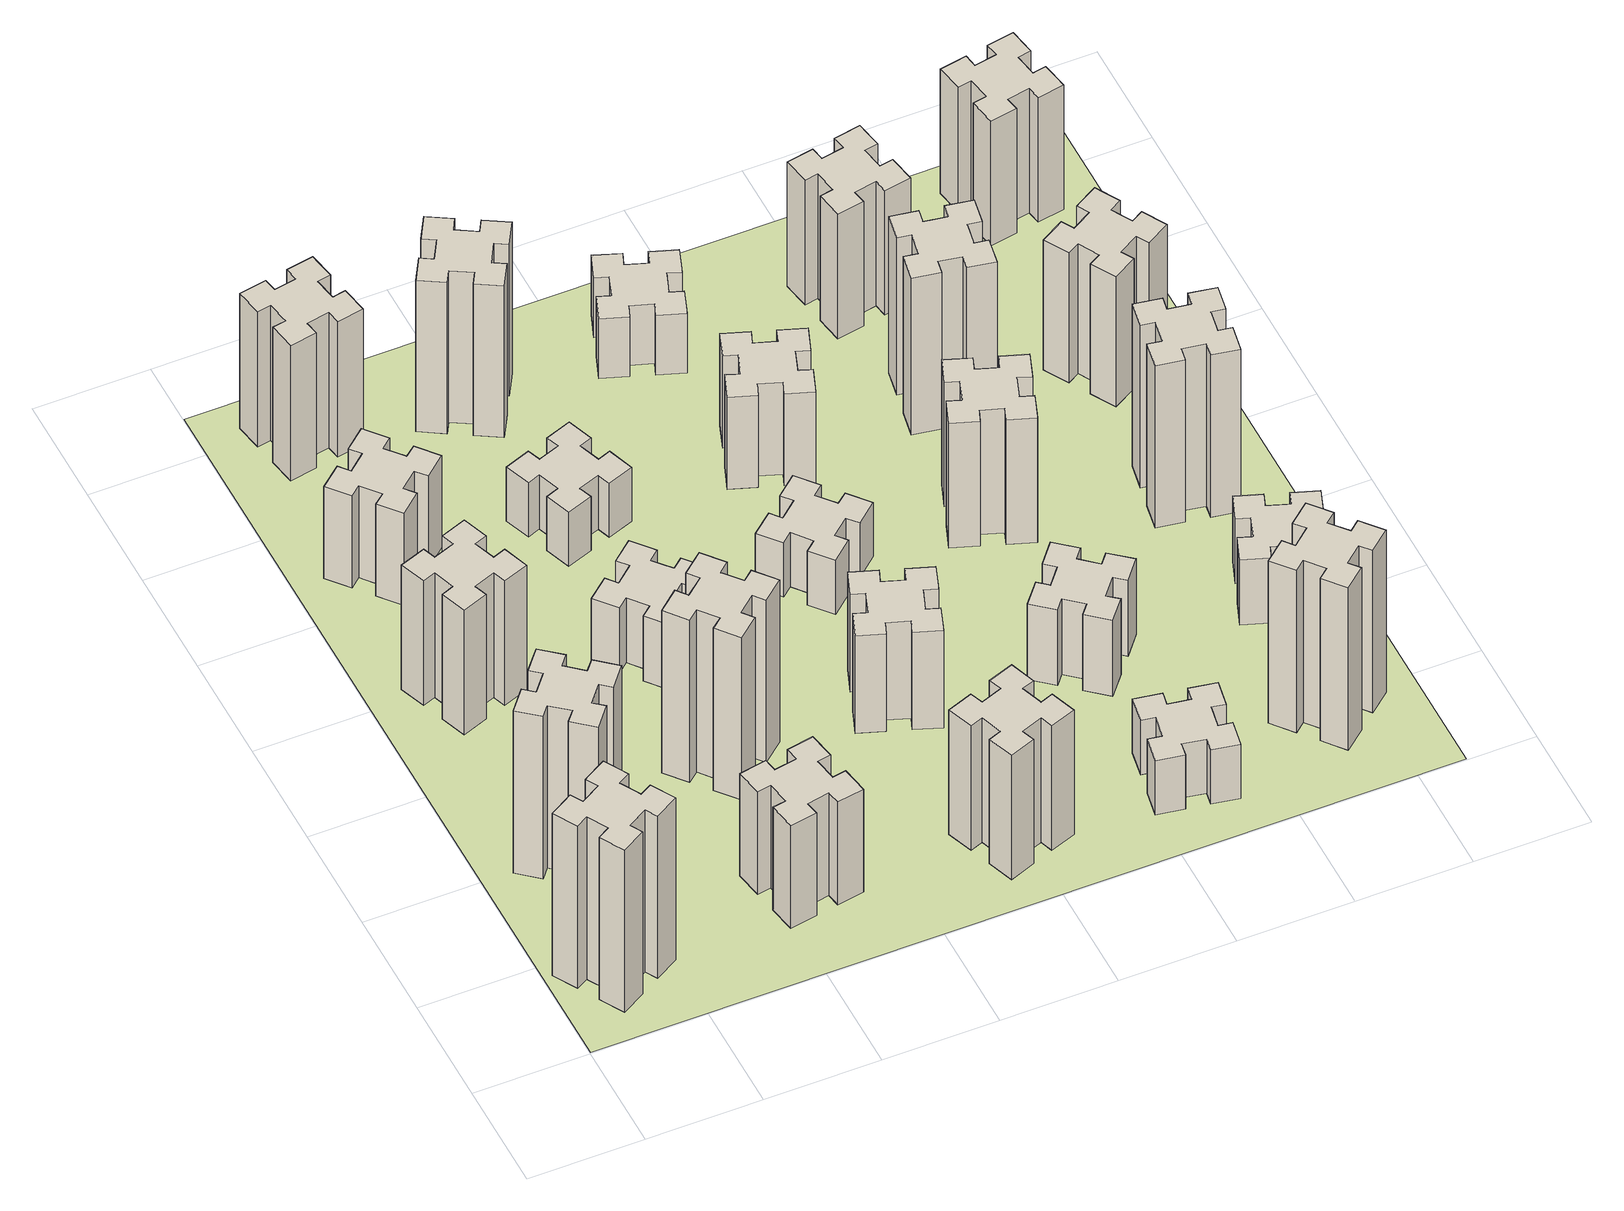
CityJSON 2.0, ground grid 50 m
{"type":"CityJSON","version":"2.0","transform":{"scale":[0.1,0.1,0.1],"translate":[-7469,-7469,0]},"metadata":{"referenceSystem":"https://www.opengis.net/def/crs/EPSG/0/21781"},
"CityObjects":{
"building1":{"type":"Building","attributes":{"class":"1000","function":"1000","usage":"1000","yearOfConstruction":2016,"roofType":"1000","measuredHeight":90,"storeysAboveGround":30,"storeysBelowGround":0},"geometry":[{"type":"Solid","lod":"1","boundaries":[[[[0,1,2,3,4,5,6,7,8,9,10,11,12,13,14,15,16,17,18,19]],[[17,16,20,21]],[[16,15,22,20]],[[15,14,23,22]],[[14,13,24,23]],[[13,12,25,24]],[[12,11,26,25]],[[11,10,27,26]],[[10,9,28,27]],[[9,8,29,28]],[[8,7,30,29]],[[7,6,31,30]],[[6,5,32,31]],[[5,4,33,32]],[[4,3,34,33]],[[3,2,35,34]],[[2,1,36,35]],[[1,0,37,36]],[[0,19,38,37]],[[19,18,39,38]],[[18,17,21,39]],[[24,25,26,27,28,29,30,31,32,33,34,35,36,37,38,39,21,20,22,23]]]]}]},
"building2":{"type":"Building","attributes":{"class":"1000","function":"1000","usage":"1000","yearOfConstruction":2016,"roofType":"1000","measuredHeight":90,"storeysAboveGround":30,"storeysBelowGround":0},"geometry":[{"type":"Solid","lod":"1","boundaries":[[[[40,41,42,43,44,45,46,47,48,49,50,51,52,53,54,55,56,57,58,59]],[[57,56,60,61]],[[56,55,62,60]],[[55,54,63,62]],[[54,53,64,63]],[[53,52,65,64]],[[52,51,66,65]],[[51,50,67,66]],[[50,49,68,67]],[[49,48,69,68]],[[48,47,70,69]],[[47,46,71,70]],[[46,45,72,71]],[[45,44,73,72]],[[44,43,74,73]],[[43,42,75,74]],[[42,41,76,75]],[[41,40,77,76]],[[40,59,78,77]],[[59,58,79,78]],[[58,57,61,79]],[[64,65,66,67,68,69,70,71,72,73,74,75,76,77,78,79,61,60,62,63]]]]}]},
"building3":{"type":"Building","attributes":{"class":"1000","function":"1000","usage":"1000","yearOfConstruction":2016,"roofType":"1000","measuredHeight":69,"storeysAboveGround":30,"storeysBelowGround":0},"geometry":[{"type":"Solid","lod":"1","boundaries":[[[[80,81,82,83,84,85,86,87,88,89,90,91,92,93,94,95,96,97,98,99]],[[97,96,100,101]],[[96,95,102,100]],[[95,94,103,102]],[[94,93,104,103]],[[93,92,105,104]],[[92,91,106,105]],[[91,90,107,106]],[[90,89,108,107]],[[89,88,109,108]],[[88,87,110,109]],[[87,86,111,110]],[[86,85,112,111]],[[85,84,113,112]],[[84,83,114,113]],[[83,82,115,114]],[[82,81,116,115]],[[81,80,117,116]],[[80,99,118,117]],[[99,98,119,118]],[[98,97,101,119]],[[104,105,106,107,108,109,110,111,112,113,114,115,116,117,118,119,101,100,102,103]]]]}]},
"building4":{"type":"Building","attributes":{"class":"1000","function":"1000","usage":"1000","yearOfConstruction":2016,"roofType":"1000","measuredHeight":51,"storeysAboveGround":30,"storeysBelowGround":0},"geometry":[{"type":"Solid","lod":"1","boundaries":[[[[120,121,122,123,124,125,126,127,128,129,130,131,132,133,134,135,136,137,138,139]],[[137,136,140,141]],[[136,135,142,140]],[[135,134,143,142]],[[134,133,144,143]],[[133,132,145,144]],[[132,131,146,145]],[[131,130,147,146]],[[130,129,148,147]],[[129,128,149,148]],[[128,127,150,149]],[[127,126,151,150]],[[126,125,152,151]],[[125,124,153,152]],[[124,123,154,153]],[[123,122,155,154]],[[122,121,156,155]],[[121,120,157,156]],[[120,139,158,157]],[[139,138,159,158]],[[138,137,141,159]],[[144,145,146,147,148,149,150,151,152,153,154,155,156,157,158,159,141,140,142,143]]]]}]},
"building5":{"type":"Building","attributes":{"class":"1000","function":"1000","usage":"1000","yearOfConstruction":2016,"roofType":"1000","measuredHeight":57,"storeysAboveGround":30,"storeysBelowGround":0},"geometry":[{"type":"Solid","lod":"1","boundaries":[[[[160,161,162,163,164,165,166,167,168,169,170,171,172,173,174,175,176,177,178,179]],[[177,176,180,181]],[[176,175,182,180]],[[175,174,183,182]],[[174,173,184,183]],[[173,172,185,184]],[[172,171,186,185]],[[171,170,187,186]],[[170,169,188,187]],[[169,168,189,188]],[[168,167,190,189]],[[167,166,191,190]],[[166,165,192,191]],[[165,164,193,192]],[[164,163,194,193]],[[163,162,195,194]],[[162,161,196,195]],[[161,160,197,196]],[[160,179,198,197]],[[179,178,199,198]],[[178,177,181,199]],[[184,185,186,187,188,189,190,191,192,193,194,195,196,197,198,199,181,180,182,183]]]]}]},
"building6":{"type":"Building","attributes":{"class":"1000","function":"1000","usage":"1000","yearOfConstruction":2016,"roofType":"1000","measuredHeight":75,"storeysAboveGround":30,"storeysBelowGround":0},"geometry":[{"type":"Solid","lod":"1","boundaries":[[[[200,201,202,203,204,205,206,207,208,209,210,211,212,213,214,215,216,217,218,219]],[[217,216,220,221]],[[216,215,222,220]],[[215,214,223,222]],[[214,213,224,223]],[[213,212,225,224]],[[212,211,226,225]],[[211,210,227,226]],[[210,209,228,227]],[[209,208,229,228]],[[208,207,230,229]],[[207,206,231,230]],[[206,205,232,231]],[[205,204,233,232]],[[204,203,234,233]],[[203,202,235,234]],[[202,201,236,235]],[[201,200,237,236]],[[200,219,238,237]],[[219,218,239,238]],[[218,217,221,239]],[[224,225,226,227,228,229,230,231,232,233,234,235,236,237,238,239,221,220,222,223]]]]}]},
"building7":{"type":"Building","attributes":{"class":"1000","function":"1000","usage":"1000","yearOfConstruction":2016,"roofType":"1000","measuredHeight":90,"storeysAboveGround":30,"storeysBelowGround":0},"geometry":[{"type":"Solid","lod":"1","boundaries":[[[[240,241,242,243,244,245,246,247,248,249,250,251,252,253,254,255,256,257,258,259]],[[257,256,260,261]],[[256,255,262,260]],[[255,254,263,262]],[[254,253,264,263]],[[253,252,265,264]],[[252,251,266,265]],[[251,250,267,266]],[[250,249,268,267]],[[249,248,269,268]],[[248,247,270,269]],[[247,246,271,270]],[[246,245,272,271]],[[245,244,273,272]],[[244,243,274,273]],[[243,242,275,274]],[[242,241,276,275]],[[241,240,277,276]],[[240,259,278,277]],[[259,258,279,278]],[[258,257,261,279]],[[264,265,266,267,268,269,270,271,272,273,274,275,276,277,278,279,261,260,262,263]]]]}]},
"building8":{"type":"Building","attributes":{"class":"1000","function":"1000","usage":"1000","yearOfConstruction":2016,"roofType":"1000","measuredHeight":36,"storeysAboveGround":30,"storeysBelowGround":0},"geometry":[{"type":"Solid","lod":"1","boundaries":[[[[280,281,282,283,284,285,286,287,288,289,290,291,292,293,294,295,296,297,298,299]],[[297,296,300,301]],[[296,295,302,300]],[[295,294,303,302]],[[294,293,304,303]],[[293,292,305,304]],[[292,291,306,305]],[[291,290,307,306]],[[290,289,308,307]],[[289,288,309,308]],[[288,287,310,309]],[[287,286,311,310]],[[286,285,312,311]],[[285,284,313,312]],[[284,283,314,313]],[[283,282,315,314]],[[282,281,316,315]],[[281,280,317,316]],[[280,299,318,317]],[[299,298,319,318]],[[298,297,301,319]],[[304,305,306,307,308,309,310,311,312,313,314,315,316,317,318,319,301,300,302,303]]]]}]},
"building9":{"type":"Building","attributes":{"class":"1000","function":"1000","usage":"1000","yearOfConstruction":2016,"roofType":"1000","measuredHeight":30,"storeysAboveGround":30,"storeysBelowGround":0},"geometry":[{"type":"Solid","lod":"1","boundaries":[[[[320,321,322,323,324,325,326,327,328,329,330,331,332,333,334,335,336,337,338,339]],[[337,336,340,341]],[[336,335,342,340]],[[335,334,343,342]],[[334,333,344,343]],[[333,332,345,344]],[[332,331,346,345]],[[331,330,347,346]],[[330,329,348,347]],[[329,328,349,348]],[[328,327,350,349]],[[327,326,351,350]],[[326,325,352,351]],[[325,324,353,352]],[[324,323,354,353]],[[323,322,355,354]],[[322,321,356,355]],[[321,320,357,356]],[[320,339,358,357]],[[339,338,359,358]],[[338,337,341,359]],[[344,345,346,347,348,349,350,351,352,353,354,355,356,357,358,359,341,340,342,343]]]]}]},
"building10":{"type":"Building","attributes":{"class":"1000","function":"1000","usage":"1000","yearOfConstruction":2016,"roofType":"1000","measuredHeight":84,"storeysAboveGround":30,"storeysBelowGround":0},"geometry":[{"type":"Solid","lod":"1","boundaries":[[[[360,361,362,363,364,365,366,367,368,369,370,371,372,373,374,375,376,377,378,379]],[[377,376,380,381]],[[376,375,382,380]],[[375,374,383,382]],[[374,373,384,383]],[[373,372,385,384]],[[372,371,386,385]],[[371,370,387,386]],[[370,369,388,387]],[[369,368,389,388]],[[368,367,390,389]],[[367,366,391,390]],[[366,365,392,391]],[[365,364,393,392]],[[364,363,394,393]],[[363,362,395,394]],[[362,361,396,395]],[[361,360,397,396]],[[360,379,398,397]],[[379,378,399,398]],[[378,377,381,399]],[[384,385,386,387,388,389,390,391,392,393,394,395,396,397,398,399,381,380,382,383]]]]}]},
"building11":{"type":"Building","attributes":{"class":"1000","function":"1000","usage":"1000","yearOfConstruction":2016,"roofType":"1000","measuredHeight":69,"storeysAboveGround":30,"storeysBelowGround":0},"geometry":[{"type":"Solid","lod":"1","boundaries":[[[[400,401,402,403,404,405,406,407,408,409,410,411,412,413,414,415,416,417,418,419]],[[417,416,420,421]],[[416,415,422,420]],[[415,414,423,422]],[[414,413,424,423]],[[413,412,425,424]],[[412,411,426,425]],[[411,410,427,426]],[[410,409,428,427]],[[409,408,429,428]],[[408,407,430,429]],[[407,406,431,430]],[[406,405,432,431]],[[405,404,433,432]],[[404,403,434,433]],[[403,402,435,434]],[[402,401,436,435]],[[401,400,437,436]],[[400,419,438,437]],[[419,418,439,438]],[[418,417,421,439]],[[424,425,426,427,428,429,430,431,432,433,434,435,436,437,438,439,421,420,422,423]]]]}]},
"building12":{"type":"Building","attributes":{"class":"1000","function":"1000","usage":"1000","yearOfConstruction":2016,"roofType":"1000","measuredHeight":54,"storeysAboveGround":30,"storeysBelowGround":0},"geometry":[{"type":"Solid","lod":"1","boundaries":[[[[440,441,442,443,444,445,446,447,448,449,450,451,452,453,454,455,456,457,458,459]],[[457,456,460,461]],[[456,455,462,460]],[[455,454,463,462]],[[454,453,464,463]],[[453,452,465,464]],[[452,451,466,465]],[[451,450,467,466]],[[450,449,468,467]],[[449,448,469,468]],[[448,447,470,469]],[[447,446,471,470]],[[446,445,472,471]],[[445,444,473,472]],[[444,443,474,473]],[[443,442,475,474]],[[442,441,476,475]],[[441,440,477,476]],[[440,459,478,477]],[[459,458,479,478]],[[458,457,461,479]],[[464,465,466,467,468,469,470,471,472,473,474,475,476,477,478,479,461,460,462,463]]]]}]},
"building13":{"type":"Building","attributes":{"class":"1000","function":"1000","usage":"1000","yearOfConstruction":2016,"roofType":"1000","measuredHeight":30,"storeysAboveGround":30,"storeysBelowGround":0},"geometry":[{"type":"Solid","lod":"1","boundaries":[[[[480,481,482,483,484,485,486,487,488,489,490,491,492,493,494,495,496,497,498,499]],[[497,496,500,501]],[[496,495,502,500]],[[495,494,503,502]],[[494,493,504,503]],[[493,492,505,504]],[[492,491,506,505]],[[491,490,507,506]],[[490,489,508,507]],[[489,488,509,508]],[[488,487,510,509]],[[487,486,511,510]],[[486,485,512,511]],[[485,484,513,512]],[[484,483,514,513]],[[483,482,515,514]],[[482,481,516,515]],[[481,480,517,516]],[[480,499,518,517]],[[499,498,519,518]],[[498,497,501,519]],[[504,505,506,507,508,509,510,511,512,513,514,515,516,517,518,519,501,500,502,503]]]]}]},
"building14":{"type":"Building","attributes":{"class":"1000","function":"1000","usage":"1000","yearOfConstruction":2016,"roofType":"1000","measuredHeight":51,"storeysAboveGround":30,"storeysBelowGround":0},"geometry":[{"type":"Solid","lod":"1","boundaries":[[[[520,521,522,523,524,525,526,527,528,529,530,531,532,533,534,535,536,537,538,539]],[[537,536,540,541]],[[536,535,542,540]],[[535,534,543,542]],[[534,533,544,543]],[[533,532,545,544]],[[532,531,546,545]],[[531,530,547,546]],[[530,529,548,547]],[[529,528,549,548]],[[528,527,550,549]],[[527,526,551,550]],[[526,525,552,551]],[[525,524,553,552]],[[524,523,554,553]],[[523,522,555,554]],[[522,521,556,555]],[[521,520,557,556]],[[520,539,558,557]],[[539,538,559,558]],[[538,537,541,559]],[[544,545,546,547,548,549,550,551,552,553,554,555,556,557,558,559,541,540,542,543]]]]}]},
"building15":{"type":"Building","attributes":{"class":"1000","function":"1000","usage":"1000","yearOfConstruction":2016,"roofType":"1000","measuredHeight":33,"storeysAboveGround":30,"storeysBelowGround":0},"geometry":[{"type":"Solid","lod":"1","boundaries":[[[[560,561,562,563,564,565,566,567,568,569,570,571,572,573,574,575,576,577,578,579]],[[577,576,580,581]],[[576,575,582,580]],[[575,574,583,582]],[[574,573,584,583]],[[573,572,585,584]],[[572,571,586,585]],[[571,570,587,586]],[[570,569,588,587]],[[569,568,589,588]],[[568,567,590,589]],[[567,566,591,590]],[[566,565,592,591]],[[565,564,593,592]],[[564,563,594,593]],[[563,562,595,594]],[[562,561,596,595]],[[561,560,597,596]],[[560,579,598,597]],[[579,578,599,598]],[[578,577,581,599]],[[584,585,586,587,588,589,590,591,592,593,594,595,596,597,598,599,581,580,582,583]]]]}]},
"building16":{"type":"Building","attributes":{"class":"1000","function":"1000","usage":"1000","yearOfConstruction":2016,"roofType":"1000","measuredHeight":30,"storeysAboveGround":30,"storeysBelowGround":0},"geometry":[{"type":"Solid","lod":"1","boundaries":[[[[600,601,602,603,604,605,606,607,608,609,610,611,612,613,614,615,616,617,618,619]],[[617,616,620,621]],[[616,615,622,620]],[[615,614,623,622]],[[614,613,624,623]],[[613,612,625,624]],[[612,611,626,625]],[[611,610,627,626]],[[610,609,628,627]],[[609,608,629,628]],[[608,607,630,629]],[[607,606,631,630]],[[606,605,632,631]],[[605,604,633,632]],[[604,603,634,633]],[[603,602,635,634]],[[602,601,636,635]],[[601,600,637,636]],[[600,619,638,637]],[[619,618,639,638]],[[618,617,621,639]],[[624,625,626,627,628,629,630,631,632,633,634,635,636,637,638,639,621,620,622,623]]]]}]},
"building17":{"type":"Building","attributes":{"class":"1000","function":"1000","usage":"1000","yearOfConstruction":2016,"roofType":"1000","measuredHeight":42,"storeysAboveGround":30,"storeysBelowGround":0},"geometry":[{"type":"Solid","lod":"1","boundaries":[[[[640,641,642,643,644,645,646,647,648,649,650,651,652,653,654,655,656,657,658,659]],[[657,656,660,661]],[[656,655,662,660]],[[655,654,663,662]],[[654,653,664,663]],[[653,652,665,664]],[[652,651,666,665]],[[651,650,667,666]],[[650,649,668,667]],[[649,648,669,668]],[[648,647,670,669]],[[647,646,671,670]],[[646,645,672,671]],[[645,644,673,672]],[[644,643,674,673]],[[643,642,675,674]],[[642,641,676,675]],[[641,640,677,676]],[[640,659,678,677]],[[659,658,679,678]],[[658,657,661,679]],[[664,665,666,667,668,669,670,671,672,673,674,675,676,677,678,679,661,660,662,663]]]]}]},
"building18":{"type":"Building","attributes":{"class":"1000","function":"1000","usage":"1000","yearOfConstruction":2016,"roofType":"1000","measuredHeight":69,"storeysAboveGround":30,"storeysBelowGround":0},"geometry":[{"type":"Solid","lod":"1","boundaries":[[[[680,681,682,683,684,685,686,687,688,689,690,691,692,693,694,695,696,697,698,699]],[[697,696,700,701]],[[696,695,702,700]],[[695,694,703,702]],[[694,693,704,703]],[[693,692,705,704]],[[692,691,706,705]],[[691,690,707,706]],[[690,689,708,707]],[[689,688,709,708]],[[688,687,710,709]],[[687,686,711,710]],[[686,685,712,711]],[[685,684,713,712]],[[684,683,714,713]],[[683,682,715,714]],[[682,681,716,715]],[[681,680,717,716]],[[680,699,718,717]],[[699,698,719,718]],[[698,697,701,719]],[[704,705,706,707,708,709,710,711,712,713,714,715,716,717,718,719,701,700,702,703]]]]}]},
"building19":{"type":"Building","attributes":{"class":"1000","function":"1000","usage":"1000","yearOfConstruction":2016,"roofType":"1000","measuredHeight":87,"storeysAboveGround":30,"storeysBelowGround":0},"geometry":[{"type":"Solid","lod":"1","boundaries":[[[[720,721,722,723,724,725,726,727,728,729,730,731,732,733,734,735,736,737,738,739]],[[737,736,740,741]],[[736,735,742,740]],[[735,734,743,742]],[[734,733,744,743]],[[733,732,745,744]],[[732,731,746,745]],[[731,730,747,746]],[[730,729,748,747]],[[729,728,749,748]],[[728,727,750,749]],[[727,726,751,750]],[[726,725,752,751]],[[725,724,753,752]],[[724,723,754,753]],[[723,722,755,754]],[[722,721,756,755]],[[721,720,757,756]],[[720,739,758,757]],[[739,738,759,758]],[[738,737,741,759]],[[744,745,746,747,748,749,750,751,752,753,754,755,756,757,758,759,741,740,742,743]]]]}]},
"building20":{"type":"Building","attributes":{"class":"1000","function":"1000","usage":"1000","yearOfConstruction":2016,"roofType":"1000","measuredHeight":90,"storeysAboveGround":30,"storeysBelowGround":0},"geometry":[{"type":"Solid","lod":"1","boundaries":[[[[760,761,762,763,764,765,766,767,768,769,770,771,772,773,774,775,776,777,778,779]],[[777,776,780,781]],[[776,775,782,780]],[[775,774,783,782]],[[774,773,784,783]],[[773,772,785,784]],[[772,771,786,785]],[[771,770,787,786]],[[770,769,788,787]],[[769,768,789,788]],[[768,767,790,789]],[[767,766,791,790]],[[766,765,792,791]],[[765,764,793,792]],[[764,763,794,793]],[[763,762,795,794]],[[762,761,796,795]],[[761,760,797,796]],[[760,779,798,797]],[[779,778,799,798]],[[778,777,781,799]],[[784,785,786,787,788,789,790,791,792,793,794,795,796,797,798,799,781,780,782,783]]]]}]},
"building21":{"type":"Building","attributes":{"class":"1000","function":"1000","usage":"1000","yearOfConstruction":2016,"roofType":"1000","measuredHeight":69,"storeysAboveGround":30,"storeysBelowGround":0},"geometry":[{"type":"Solid","lod":"1","boundaries":[[[[800,801,802,803,804,805,806,807,808,809,810,811,812,813,814,815,816,817,818,819]],[[817,816,820,821]],[[816,815,822,820]],[[815,814,823,822]],[[814,813,824,823]],[[813,812,825,824]],[[812,811,826,825]],[[811,810,827,826]],[[810,809,828,827]],[[809,808,829,828]],[[808,807,830,829]],[[807,806,831,830]],[[806,805,832,831]],[[805,804,833,832]],[[804,803,834,833]],[[803,802,835,834]],[[802,801,836,835]],[[801,800,837,836]],[[800,819,838,837]],[[819,818,839,838]],[[818,817,821,839]],[[824,825,826,827,828,829,830,831,832,833,834,835,836,837,838,839,821,820,822,823]]]]}]},
"building22":{"type":"Building","attributes":{"class":"1000","function":"1000","usage":"1000","yearOfConstruction":2016,"roofType":"1000","measuredHeight":36,"storeysAboveGround":30,"storeysBelowGround":0},"geometry":[{"type":"Solid","lod":"1","boundaries":[[[[840,841,842,843,844,845,846,847,848,849,850,851,852,853,854,855,856,857,858,859]],[[857,856,860,861]],[[856,855,862,860]],[[855,854,863,862]],[[854,853,864,863]],[[853,852,865,864]],[[852,851,866,865]],[[851,850,867,866]],[[850,849,868,867]],[[849,848,869,868]],[[848,847,870,869]],[[847,846,871,870]],[[846,845,872,871]],[[845,844,873,872]],[[844,843,874,873]],[[843,842,875,874]],[[842,841,876,875]],[[841,840,877,876]],[[840,859,878,877]],[[859,858,879,878]],[[858,857,861,879]],[[864,865,866,867,868,869,870,871,872,873,874,875,876,877,878,879,861,860,862,863]]]]}]},
"building23":{"type":"Building","attributes":{"class":"1000","function":"1000","usage":"1000","yearOfConstruction":2016,"roofType":"1000","measuredHeight":90,"storeysAboveGround":30,"storeysBelowGround":0},"geometry":[{"type":"Solid","lod":"1","boundaries":[[[[880,881,882,883,884,885,886,887,888,889,890,891,892,893,894,895,896,897,898,899]],[[897,896,900,901]],[[896,895,902,900]],[[895,894,903,902]],[[894,893,904,903]],[[893,892,905,904]],[[892,891,906,905]],[[891,890,907,906]],[[890,889,908,907]],[[889,888,909,908]],[[888,887,910,909]],[[887,886,911,910]],[[886,885,912,911]],[[885,884,913,912]],[[884,883,914,913]],[[883,882,915,914]],[[882,881,916,915]],[[881,880,917,916]],[[880,899,918,917]],[[899,898,919,918]],[[898,897,901,919]],[[904,905,906,907,908,909,910,911,912,913,914,915,916,917,918,919,901,900,902,903]]]]}]},
"building24":{"type":"Building","attributes":{"class":"1000","function":"1000","usage":"1000","yearOfConstruction":2016,"roofType":"1000","measuredHeight":72,"storeysAboveGround":30,"storeysBelowGround":0},"geometry":[{"type":"Solid","lod":"1","boundaries":[[[[920,921,922,923,924,925,926,927,928,929,930,931,932,933,934,935,936,937,938,939]],[[937,936,940,941]],[[936,935,942,940]],[[935,934,943,942]],[[934,933,944,943]],[[933,932,945,944]],[[932,931,946,945]],[[931,930,947,946]],[[930,929,948,947]],[[929,928,949,948]],[[928,927,950,949]],[[927,926,951,950]],[[926,925,952,951]],[[925,924,953,952]],[[924,923,954,953]],[[923,922,955,954]],[[922,921,956,955]],[[921,920,957,956]],[[920,939,958,957]],[[939,938,959,958]],[[938,937,941,959]],[[944,945,946,947,948,949,950,951,952,953,954,955,956,957,958,959,941,940,942,943]]]]}]},
"building25":{"type":"Building","attributes":{"class":"1000","function":"1000","usage":"1000","yearOfConstruction":2016,"roofType":"1000","measuredHeight":69,"storeysAboveGround":30,"storeysBelowGround":0},"geometry":[{"type":"Solid","lod":"1","boundaries":[[[[960,961,962,963,964,965,966,967,968,969,970,971,972,973,974,975,976,977,978,979]],[[977,976,980,981]],[[976,975,982,980]],[[975,974,983,982]],[[974,973,984,983]],[[973,972,985,984]],[[972,971,986,985]],[[971,970,987,986]],[[970,969,988,987]],[[969,968,989,988]],[[968,967,990,989]],[[967,966,991,990]],[[966,965,992,991]],[[965,964,993,992]],[[964,963,994,993]],[[963,962,995,994]],[[962,961,996,995]],[[961,960,997,996]],[[960,979,998,997]],[[979,978,999,998]],[[978,977,981,999]],[[984,985,986,987,988,989,990,991,992,993,994,995,996,997,998,999,981,980,982,983]]]]}]},
"landuse1":{"type":"LandUse","attributes":{"name":"plot1","function":"1010"},"geometry":[{"type":"MultiSurface","lod":"1","boundaries":[[[1000,1001,1002,1003]]]}]}
},
"vertices":[
[155,364,0],[205,277,0],[153,247,0],[213,143,0],[317,203,0],[287,255,0],[374,305,0],[404,253,0],[508,313,0],[448,417,0],[396,387,0],[346,474,0],[398,504,0],[338,608,0],[234,548,0],[264,496,0],[177,446,0],[147,498,0],[43,438,0],[103,334,0],[177,446,900],[147,498,900],[264,496,900],[234,548,900],[338,608,900],[398,504,900],[346,474,900],[396,387,900],[448,417,900],[508,313,900],[404,253,900],[374,305,900],[287,255,900],[317,203,900],[213,143,900],[153,247,900],[205,277,900],[155,364,900],[103,334,900],[43,438,900],
[484,1067,0],[408,1132,0],[446,1178,0],[354,1255,0],[277,1163,0],[323,1124,0],[259,1048,0],[213,1086,0],[136,994,0],[228,917,0],[266,963,0],[343,899,0],[304,853,0],[396,776,0],[473,868,0],[427,906,0],[492,983,0],[538,944,0],[615,1036,0],[523,1113,0],[492,983,900],[538,944,900],[427,906,900],[473,868,900],[396,776,900],[304,853,900],[343,899,900],[266,963,900],[228,917,900],[136,994,900],[213,1086,900],[259,1048,900],[323,1124,900],[277,1163,900],[354,1255,900],[446,1178,900],[408,1132,900],[484,1067,900],[523,1113,900],[615,1036,900],
[366,1835,0],[460,1869,0],[480,1813,0],[593,1854,0],[552,1967,0],[496,1946,0],[462,2040,0],[518,2060,0],[477,2173,0],[364,2132,0],[385,2076,0],[291,2042,0],[270,2098,0],[157,2057,0],[199,1944,0],[255,1965,0],[289,1871,0],[233,1850,0],[274,1737,0],[387,1779,0],[289,1871,690],[233,1850,690],[255,1965,690],[199,1944,690],[157,2057,690],[270,2098,690],[291,2042,690],[385,2076,690],[364,2132,690],[477,2173,690],[518,2060,690],[462,2040,690],[496,1946,690],[552,1967,690],[593,1854,690],[480,1813,690],[460,1869,690],[366,1835,690],[387,1779,690],[274,1737,690],
[343,2812,0],[266,2747,0],[228,2793,0],[136,2716,0],[213,2624,0],[259,2663,0],[323,2586,0],[277,2548,0],[354,2456,0],[446,2533,0],[408,2579,0],[484,2643,0],[523,2597,0],[615,2674,0],[538,2766,0],[492,2728,0],[427,2804,0],[473,2843,0],[396,2935,0],[304,2858,0],[427,2804,510],[473,2843,510],[492,2728,510],[538,2766,510],[615,2674,510],[523,2597,510],[484,2643,510],[408,2579,510],[446,2533,510],[354,2456,510],[277,2548,510],[323,2586,510],[259,2663,510],[213,2624,510],[136,2716,510],[228,2793,510],[266,2747,510],[343,2812,510],[304,2858,510],[396,2935,510],
[1085,358,0],[1184,376,0],[1194,317,0],[1312,337,0],[1291,456,0],[1232,445,0],[1215,544,0],[1274,554,0],[1253,672,0],[1135,651,0],[1145,592,0],[1047,575,0],[1037,634,0],[918,613,0],[939,495,0],[998,505,0],[1016,407,0],[957,397,0],[977,278,0],[1096,299,0],[1016,407,570],[957,397,570],[998,505,570],[939,495,570],[918,613,570],[1037,634,570],[1047,575,570],[1145,592,570],[1135,651,570],[1253,672,570],[1274,554,570],[1215,544,570],[1232,445,570],[1291,456,570],[1312,337,570],[1194,317,570],[1184,376,570],[1085,358,570],[1096,299,570],[977,278,570],
[492,3405,0],[475,3504,0],[534,3514,0],[513,3632,0],[395,3611,0],[405,3552,0],[307,3535,0],[297,3594,0],[178,3573,0],[199,3455,0],[258,3465,0],[276,3367,0],[217,3357,0],[237,3238,0],[356,3259,0],[345,3318,0],[444,3336,0],[454,3277,0],[572,3297,0],[551,3416,0],[444,3336,750],[454,3277,750],[345,3318,750],[356,3259,750],[237,3238,750],[217,3357,750],[276,3367,750],[258,3465,750],[199,3455,750],[178,3573,750],[297,3594,750],[307,3535,750],[405,3552,750],[395,3611,750],[513,3632,750],[534,3514,750],[475,3504,750],[492,3405,750],[551,3416,750],[572,3297,750],
[1083,1332,0],[1006,1267,0],[968,1313,0],[876,1236,0],[953,1144,0],[999,1183,0],[1063,1106,0],[1017,1068,0],[1094,976,0],[1186,1053,0],[1148,1099,0],[1224,1163,0],[1263,1117,0],[1355,1194,0],[1278,1286,0],[1232,1248,0],[1167,1324,0],[1213,1363,0],[1136,1455,0],[1044,1378,0],[1167,1324,900],[1213,1363,900],[1232,1248,900],[1278,1286,900],[1355,1194,900],[1263,1117,900],[1224,1163,900],[1148,1099,900],[1186,1053,900],[1094,976,900],[1017,1068,900],[1063,1106,900],[999,1183,900],[953,1144,900],[876,1236,900],[968,1313,900],[1006,1267,900],[1083,1332,900],[1044,1378,900],[1136,1455,900],
[1083,1972,0],[1006,1907,0],[968,1953,0],[876,1876,0],[953,1784,0],[999,1823,0],[1063,1746,0],[1017,1708,0],[1094,1616,0],[1186,1693,0],[1148,1739,0],[1224,1803,0],[1263,1757,0],[1355,1834,0],[1278,1926,0],[1232,1888,0],[1167,1964,0],[1213,2003,0],[1136,2095,0],[1044,2018,0],[1167,1964,360],[1213,2003,360],[1232,1888,360],[1278,1926,360],[1355,1834,360],[1263,1757,360],[1224,1803,360],[1148,1739,360],[1186,1693,360],[1094,1616,360],[1017,1708,360],[1063,1746,360],[999,1823,360],[953,1784,360],[876,1876,360],[968,1953,360],[1006,1907,360],[1083,1972,360],[1044,2018,360],[1136,2095,360],
[1106,2475,0],[1200,2509,0],[1220,2453,0],[1333,2494,0],[1292,2607,0],[1236,2586,0],[1202,2680,0],[1258,2700,0],[1217,2813,0],[1104,2772,0],[1125,2716,0],[1031,2682,0],[1010,2738,0],[897,2697,0],[939,2584,0],[995,2605,0],[1029,2511,0],[973,2490,0],[1014,2377,0],[1127,2419,0],[1029,2511,300],[973,2490,300],[995,2605,300],[939,2584,300],[897,2697,300],[1010,2738,300],[1031,2682,300],[1125,2716,300],[1104,2772,300],[1217,2813,300],[1258,2700,300],[1202,2680,300],[1236,2586,300],[1292,2607,300],[1333,2494,300],[1220,2453,300],[1200,2509,300],[1106,2475,300],[1127,2419,300],[1014,2377,300],
[917,3265,0],[1004,3215,0],[974,3163,0],[1078,3103,0],[1138,3207,0],[1086,3237,0],[1136,3324,0],[1188,3294,0],[1248,3398,0],[1144,3458,0],[1114,3406,0],[1027,3456,0],[1057,3508,0],[953,3568,0],[893,3464,0],[945,3434,0],[895,3347,0],[843,3377,0],[783,3273,0],[887,3213,0],[895,3347,840],[843,3377,840],[945,3434,840],[893,3464,840],[953,3568,840],[1057,3508,840],[1027,3456,840],[1114,3406,840],[1144,3458,840],[1248,3398,840],[1188,3294,840],[1136,3324,840],[1086,3237,840],[1138,3207,840],[1078,3103,840],[974,3163,840],[1004,3215,840],[917,3265,840],[887,3213,840],[783,3273,840],
[1965,496,0],[1871,462,0],[1850,518,0],[1737,477,0],[1779,364,0],[1835,385,0],[1869,291,0],[1813,270,0],[1854,157,0],[1967,199,0],[1946,255,0],[2040,289,0],[2060,233,0],[2173,274,0],[2132,387,0],[2076,366,0],[2042,460,0],[2098,480,0],[2057,593,0],[1944,552,0],[2042,460,690],[2098,480,690],[2076,366,690],[2132,387,690],[2173,274,690],[2060,233,690],[2040,289,690],[1946,255,690],[1967,199,690],[1854,157,690],[1813,270,690],[1869,291,690],[1835,385,690],[1779,364,690],[1737,477,690],[1850,518,690],[1871,462,690],[1965,496,690],[1944,552,690],[2057,593,690],
[1769,1300,0],[1735,1206,0],[1679,1227,0],[1637,1114,0],[1750,1073,0],[1771,1129,0],[1865,1095,0],[1844,1039,0],[1957,997,0],[1998,1110,0],[1942,1131,0],[1976,1225,0],[2032,1204,0],[2073,1317,0],[1960,1358,0],[1940,1302,0],[1846,1336,0],[1867,1392,0],[1754,1433,0],[1713,1320,0],[1846,1336,540],[1867,1392,540],[1940,1302,540],[1960,1358,540],[2073,1317,540],[2032,1204,540],[1976,1225,540],[1942,1131,540],[1998,1110,540],[1957,997,540],[1844,1039,540],[1865,1095,540],[1771,1129,540],[1750,1073,540],[1637,1114,540],[1679,1227,540],[1735,1206,540],[1769,1300,540],[1713,1320,540],[1754,1433,540],
[1972,1988,0],[1907,2064,0],[1953,2103,0],[1876,2195,0],[1784,2118,0],[1823,2072,0],[1746,2007,0],[1708,2053,0],[1616,1976,0],[1693,1884,0],[1739,1923,0],[1803,1846,0],[1757,1808,0],[1834,1716,0],[1926,1793,0],[1888,1839,0],[1964,1903,0],[2003,1857,0],[2095,1934,0],[2018,2026,0],[1964,1903,300],[2003,1857,300],[1888,1839,300],[1926,1793,300],[1834,1716,300],[1757,1808,300],[1803,1846,300],[1739,1923,300],[1693,1884,300],[1616,1976,300],[1708,2053,300],[1746,2007,300],[1823,2072,300],[1784,2118,300],[1876,2195,300],[1953,2103,300],[1907,2064,300],[1972,1988,300],[2018,2026,300],[2095,1934,300],
[2040,2682,0],[1946,2716,0],[1967,2772,0],[1854,2813,0],[1813,2700,0],[1869,2680,0],[1835,2586,0],[1779,2607,0],[1737,2494,0],[1850,2453,0],[1871,2509,0],[1965,2475,0],[1944,2419,0],[2057,2377,0],[2098,2490,0],[2042,2511,0],[2076,2605,0],[2132,2584,0],[2173,2697,0],[2060,2738,0],[2076,2605,510],[2132,2584,510],[2042,2511,510],[2098,2490,510],[2057,2377,510],[1944,2419,510],[1965,2475,510],[1871,2509,510],[1850,2453,510],[1737,2494,510],[1779,2607,510],[1835,2586,510],[1869,2680,510],[1813,2700,510],[1854,2813,510],[1967,2772,510],[1946,2716,510],[2040,2682,510],[2060,2738,510],[2173,2697,510],
[1671,3249,0],[1765,3215,0],[1744,3159,0],[1857,3117,0],[1898,3230,0],[1842,3251,0],[1876,3345,0],[1932,3324,0],[1973,3437,0],[1860,3478,0],[1840,3422,0],[1746,3456,0],[1767,3512,0],[1654,3553,0],[1613,3440,0],[1669,3420,0],[1635,3326,0],[1579,3347,0],[1537,3234,0],[1650,3193,0],[1635,3326,330],[1579,3347,330],[1669,3420,330],[1613,3440,330],[1654,3553,330],[1767,3512,330],[1746,3456,330],[1840,3422,330],[1860,3478,330],[1973,3437,330],[1932,3324,330],[1876,3345,330],[1842,3251,330],[1898,3230,330],[1857,3117,330],[1744,3159,330],[1765,3215,330],[1671,3249,330],[1650,3193,330],[1537,3234,330],
[2596,444,0],[2578,345,0],[2519,356,0],[2498,237,0],[2617,217,0],[2627,276,0],[2725,258,0],[2715,199,0],[2833,178,0],[2854,297,0],[2795,307,0],[2812,405,0],[2871,395,0],[2892,513,0],[2774,534,0],[2764,475,0],[2665,492,0],[2676,551,0],[2557,572,0],[2537,454,0],[2665,492,300],[2676,551,300],[2764,475,300],[2774,534,300],[2892,513,300],[2871,395,300],[2812,405,300],[2795,307,300],[2854,297,300],[2833,178,300],[2715,199,300],[2725,258,300],[2627,276,300],[2617,217,300],[2498,237,300],[2519,356,300],[2578,345,300],[2596,444,300],[2537,454,300],[2557,572,300],
[2647,1006,0],[2712,1083,0],[2758,1044,0],[2835,1136,0],[2743,1213,0],[2704,1167,0],[2628,1232,0],[2666,1278,0],[2574,1355,0],[2497,1263,0],[2543,1224,0],[2479,1148,0],[2433,1186,0],[2356,1094,0],[2448,1017,0],[2486,1063,0],[2563,999,0],[2524,953,0],[2616,876,0],[2693,968,0],[2563,999,420],[2524,953,420],[2486,1063,420],[2448,1017,420],[2356,1094,420],[2433,1186,420],[2479,1148,420],[2543,1224,420],[2497,1263,420],[2574,1355,420],[2666,1278,420],[2628,1232,420],[2704,1167,420],[2743,1213,420],[2835,1136,420],[2758,1044,420],[2712,1083,420],[2647,1006,420],[2693,968,420],[2616,876,420],
[2682,1871,0],[2716,1965,0],[2772,1944,0],[2813,2057,0],[2700,2098,0],[2680,2042,0],[2586,2076,0],[2607,2132,0],[2494,2173,0],[2453,2060,0],[2509,2040,0],[2475,1946,0],[2419,1967,0],[2377,1854,0],[2490,1813,0],[2511,1869,0],[2605,1835,0],[2584,1779,0],[2697,1737,0],[2738,1850,0],[2605,1835,690],[2584,1779,690],[2511,1869,690],[2490,1813,690],[2377,1854,690],[2419,1967,690],[2475,1946,690],[2509,2040,690],[2453,2060,690],[2494,2173,690],[2607,2132,690],[2586,2076,690],[2680,2042,690],[2700,2098,690],[2813,2057,690],[2772,1944,690],[2716,1965,690],[2682,1871,690],[2738,1850,690],[2697,1737,690],
[2627,2496,0],[2725,2478,0],[2715,2419,0],[2833,2398,0],[2854,2517,0],[2795,2527,0],[2812,2625,0],[2871,2615,0],[2892,2733,0],[2774,2754,0],[2764,2695,0],[2665,2712,0],[2676,2771,0],[2557,2792,0],[2537,2674,0],[2596,2664,0],[2578,2565,0],[2519,2576,0],[2498,2457,0],[2617,2437,0],[2578,2565,870],[2519,2576,870],[2596,2664,870],[2537,2674,870],[2557,2792,870],[2676,2771,870],[2665,2712,870],[2764,2695,870],[2774,2754,870],[2892,2733,870],[2871,2615,870],[2812,2625,870],[2795,2527,870],[2854,2517,870],[2833,2398,870],[2715,2419,870],[2725,2478,870],[2627,2496,870],[2617,2437,870],[2498,2457,870],
[3368,359,0],[3444,423,0],[3483,377,0],[3575,454,0],[3498,546,0],[3452,508,0],[3387,584,0],[3433,623,0],[3356,715,0],[3264,638,0],[3303,592,0],[3226,527,0],[3188,573,0],[3096,496,0],[3173,404,0],[3219,443,0],[3283,366,0],[3237,328,0],[3314,236,0],[3406,313,0],[3283,366,900],[3237,328,900],[3219,443,900],[3173,404,900],[3096,496,900],[3188,573,900],[3226,527,900],[3303,592,900],[3264,638,900],[3356,715,900],[3433,623,900],[3387,584,900],[3452,508,900],[3498,546,900],[3575,454,900],[3483,377,900],[3444,423,900],[3368,359,900],[3406,313,900],[3314,236,900],
[2565,3118,0],[2664,3136,0],[2674,3077,0],[2792,3097,0],[2771,3216,0],[2712,3205,0],[2695,3304,0],[2754,3314,0],[2733,3432,0],[2615,3411,0],[2625,3352,0],[2527,3335,0],[2517,3394,0],[2398,3373,0],[2419,3255,0],[2478,3265,0],[2496,3167,0],[2437,3157,0],[2457,3038,0],[2576,3059,0],[2496,3167,690],[2437,3157,690],[2478,3265,690],[2419,3255,690],[2398,3373,690],[2517,3394,690],[2527,3335,690],[2625,3352,690],[2615,3411,690],[2733,3432,690],[2754,3314,690],[2695,3304,690],[2712,3205,690],[2771,3216,690],[2792,3097,690],[2674,3077,690],[2664,3136,690],[2565,3118,690],[2576,3059,690],[2457,3038,690],
[3351,1029,0],[3445,995,0],[3424,939,0],[3537,897,0],[3578,1010,0],[3522,1031,0],[3556,1125,0],[3612,1104,0],[3653,1217,0],[3540,1258,0],[3520,1202,0],[3426,1236,0],[3447,1292,0],[3334,1333,0],[3293,1220,0],[3349,1200,0],[3315,1106,0],[3259,1127,0],[3217,1014,0],[3330,973,0],[3315,1106,360],[3259,1127,360],[3349,1200,360],[3293,1220,360],[3334,1333,360],[3447,1292,360],[3426,1236,360],[3520,1202,360],[3540,1258,360],[3653,1217,360],[3612,1104,360],[3556,1125,360],[3522,1031,360],[3578,1010,360],[3537,897,360],[3424,939,360],[3445,995,360],[3351,1029,360],[3330,973,360],[3217,1014,360],
[3267,1656,0],[3365,1638,0],[3355,1579,0],[3473,1558,0],[3494,1677,0],[3435,1687,0],[3452,1785,0],[3511,1775,0],[3532,1893,0],[3414,1914,0],[3404,1855,0],[3305,1872,0],[3316,1931,0],[3197,1952,0],[3177,1834,0],[3236,1824,0],[3218,1725,0],[3159,1736,0],[3138,1617,0],[3257,1597,0],[3218,1725,900],[3159,1736,900],[3236,1824,900],[3177,1834,900],[3197,1952,900],[3316,1931,900],[3305,1872,900],[3404,1855,900],[3414,1914,900],[3532,1893,900],[3511,1775,900],[3452,1785,900],[3435,1687,900],[3494,1677,900],[3473,1558,900],[3355,1579,900],[3365,1638,900],[3267,1656,900],[3257,1597,900],[3138,1617,900],
[3456,2507,0],[3406,2594,0],[3458,2624,0],[3398,2728,0],[3294,2668,0],[3324,2616,0],[3237,2566,0],[3207,2618,0],[3103,2558,0],[3163,2454,0],[3215,2484,0],[3265,2397,0],[3213,2367,0],[3273,2263,0],[3377,2323,0],[3347,2375,0],[3434,2425,0],[3464,2373,0],[3568,2433,0],[3508,2537,0],[3434,2425,720],[3464,2373,720],[3347,2375,720],[3377,2323,720],[3273,2263,720],[3213,2367,720],[3265,2397,720],[3215,2484,720],[3163,2454,720],[3103,2558,720],[3207,2618,720],[3237,2566,720],[3324,2616,720],[3294,2668,720],[3398,2728,720],[3458,2624,720],[3406,2594,720],[3456,2507,720],[3508,2537,720],[3568,2433,720],
[3218,3465,0],[3236,3367,0],[3177,3357,0],[3197,3238,0],[3316,3259,0],[3305,3318,0],[3404,3336,0],[3414,3277,0],[3532,3297,0],[3511,3416,0],[3452,3405,0],[3435,3504,0],[3494,3514,0],[3473,3632,0],[3355,3611,0],[3365,3552,0],[3267,3535,0],[3257,3594,0],[3138,3573,0],[3159,3455,0],[3267,3535,690],[3257,3594,690],[3365,3552,690],[3355,3611,690],[3473,3632,690],[3494,3514,690],[3435,3504,690],[3452,3405,690],[3511,3416,690],[3532,3297,690],[3414,3277,690],[3404,3336,690],[3305,3318,690],[3316,3259,690],[3197,3238,690],[3177,3357,690],[3236,3367,690],[3218,3465,690],[3159,3455,690],[3138,3573,690],
[5,3705,0],[3705,3705,0],[3705,5,0],[5,5,0]
]}
